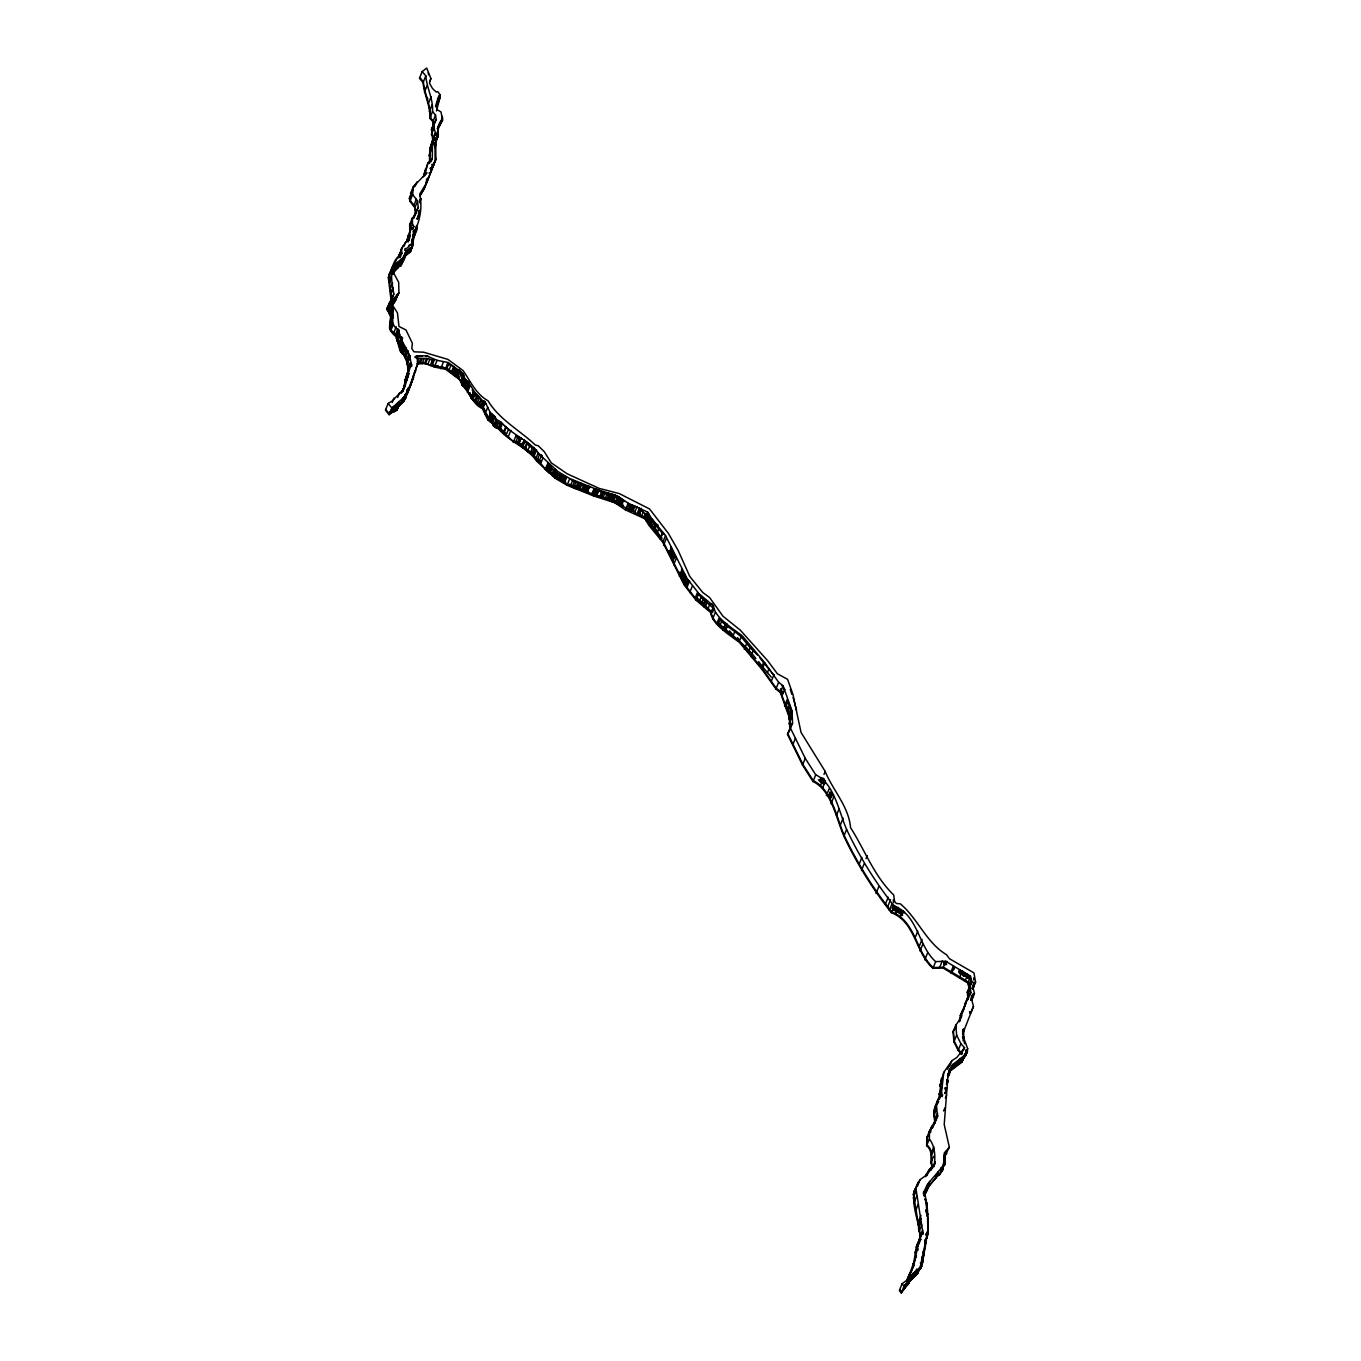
<?xml version="1.0" encoding="UTF-8"?>
<svg xmlns="http://www.w3.org/2000/svg" width="1361" height="1361" viewBox="0 0 1361 1361"><rect width="100%" height="100%" fill="white"/><g stroke="black" fill="none" stroke-linecap="round" stroke-linejoin="round"><path stroke-width="1.5" d="M927.079 1237.098L928.338 1233.151L927.93 1228.047L927.079 1238.102L925.888 1239.003L927.079 1237.098L926.671 1238.119M933.986 1166.717C935.466 1157.701 935.517 1146.796 929.359 1138.936L929.512 1130.991L937.729 1115.986C936.589 1109.096 934.837 1100.777 941.149 1095.673L943.785 1072.349L951.917 1060.661L956.834 1057.531L964.524 1047.681L960.9 1043.7L956.647 1035.126L955.796 1025.02C963.979 1015.663 963.554 1002.342 970.92 992.543L970.002 985.534L971.924 981.893L970.461 976.228L945.742 961.24L935.67 961.632C918.199 946.32 918.182 915.068 894.126 905.984C875.633 882.677 859.489 856.801 846.61 829.41C838.937 811.905 834.259 783.477 815.732 774.817L805.253 758.349L790.231 727.642L792.561 722.98L792.017 710.867L783.085 685.808L778.645 682.269L764.763 662.756L742.221 635.757L730.057 626.809C723.116 621.109 715.018 615.172 713.266 605.696L698.737 593.447L686.948 578.323L665.529 535.553L651.545 518.507L647.87 512.195L628.153 503.179L617.571 496.033L596.424 489.262L569.783 478.562L557.942 471.552L539.5 454.523C529.701 440.386 512.042 435.146 501.035 421.944L496.187 419.324L495.115 416.738L490.47 413.098L485.077 401.818C474.87 397.276 472.437 385.231 464.901 378.681L462.842 373.288L448.347 362.57L437.085 360.325L426.554 355.867L416.738 355.833L417.844 363.642L409.865 385.639M545.931 467.674L546.595 468.592L548.449 463.999L548.738 465.734L551.086 467.35L549.249 471.91L546.867 470.311L546.646 466.704L551.698 474.7L553.281 475.091L554.335 473.815L556.19 478.153L565.785 482.117M529.582 446.323L527.677 451.001L524.58 448.398L524.58 447.463L526.129 447.735L527.677 451.001L533.206 454.336L535.094 449.691L529.582 446.323L523.866 440.352M405.102 396.97L405.119 395.149M410.546 385.299L407.602 393.159L403.451 397.786L401.41 402.788L403.536 401.682L407.841 388.429L410.546 385.299L413.778 377.065M971.601 998.753L971.941 999.637L972.111 997.783L971.142 1000.216L972.486 994.704M411.72 245.712L412.91 242.751L412.978 234.33C419.886 222.728 422.71 207.127 419.681 194.164L426.742 182.493L436.013 159.152C435.231 145.712 436.149 130.639 442.223 118.594L441.032 111.959L437.613 109.952L436.779 107.927L436.745 103.538L440.113 94.777L437.749 91.612L436.252 92.072L432.56 88.584L429.413 83.072L430.893 78.513L426.708 68.05L422.182 71.589L419.443 78.309L423.084 82.579C423.969 94.811 430.654 105.716 429.821 118.254L432.832 121.792L433.427 126.386L431.454 129.431L432.696 139.809L429.753 149.489L429.43 163.456M916.31 1270.221L913.435 1273.42L914.201 1275.92L920.751 1268.282L913.367 1277.264L908.859 1280.701L909.012 1282.913C908.502 1275.682 910.679 1283.083 906.732 1284.393L905.865 1285.737L904.742 1285.328L917.79 1272.977M924.953 1247.663L922.418 1262.991L925.718 1242.287L925.463 1246.319M927.913 1222.995L927.964 1227.384L927.675 1213.706L927.062 1215.458L926.041 1209.521M967.093 1049.79L965.357 1056.102L963.333 1058.331L962.533 1056.544M967.518 1051.355L965.647 1055.66L967.518 1050.811M413.404 377.354L405.561 398.195L404.761 395.098L405.561 398.195L403.536 401.682M911.836 1278.251L911.189 1274.628C916.855 1276.023 908.927 1281.994 911.172 1276.091M647.224 511.753L651.562 520.838L658.826 529.021L657.142 533.172L654.913 528.425L654.301 529.531L653.28 528.408L653.297 527.013L662.092 538.241M915.902 1271.684L913.435 1273.42L913.367 1277.264L912.516 1273.675L913.52 1273.233M945.555 1153.294L943.922 1156.612L944.466 1165.339L942.629 1166.649L942.322 1170.562L939.362 1175.002L935.194 1176.942L939.685 1174.22L942.646 1169.745L942.986 1165.782L944.976 1163.587L944.296 1155.693L946.627 1150.896L945.555 1153.294L945.929 1152.376M931.911 1166.768C929.954 1159.538 933.612 1151.593 926.62 1145.656L926.79 1137.711L929.512 1130.991M429.753 149.489L435.435 133.089L434.057 128.019L434.193 122.711L436.149 119.666L435.554 115.073L432.543 111.534C433.376 98.996 426.708 88.091 425.823 75.859L422.182 71.589M963.758 1040.45L962.993 1034.836M407.943 362.162L407.143 358.572M923.49 1191.981L924.34 1196.047L929.325 1185.465L929.478 1181.416M924.612 1195.383L925.106 1192.814M963.775 1031.264L963.605 1037.677L967.705 1048.77L965.902 1053.227M428.987 173.17L430.365 172.66L432.9 164.137M408.47 367.419L408.844 369.767L408.283 364.969L409.083 368.848M430.688 168.713L432.628 167.08L435.112 160.547L434.976 142.752M399.011 401.716L399.471 404.217L397.616 406.327L394.571 406.786L392.546 411.771L392.495 410.767L393.805 411.583L394.996 410.58L395.83 408.487L396.731 410.256L390.301 412.57L389.841 411.583M927.964 1227.384L927.947 1223.743M944.041 1157.122L949.349 1147.272L944.211 1124.475L948.175 1073.693L952.717 1064.489L964.456 1055.592L967.705 1048.77M391.236 305.732L389.756 313.472L388.31 308.675L388.072 310.342L391.407 315.786L390.641 313.03L391.832 314.544M522.029 443.482L522.199 446.136L524.58 448.398L526.486 443.703M407.041 375.585L408.385 370.056L407.483 361.737L403.043 353.316L407.16 362.519L408.079 370.821L411.209 363.268M407.432 372.829L405.068 380.093C404.472 387.528 409.066 376.197 407.807 373.373L410.801 364.102C411.226 350.951 399.811 342.785 398.756 329.838C386.796 324.156 397.803 311.278 389.807 303.367L393.822 293.993C391.27 279.362 388.004 263.422 401.903 253.231L401.444 248.842L405.935 241.697L408.878 240.319L410.341 229.924L413.88 226.538L412.451 223.782L412.383 217.998L414.782 215.48L418.218 207.314L417.606 201.003L412.655 194.555L413.217 186.848L424.802 174.803L427.966 162.946L432.305 158.642L432.475 142.769M427.626 179.227L426.129 182.935L426.844 178.75M390.233 324.479L390.607 316.722L393.346 310.002M412.468 246.715L405.714 252.006L403.519 257.399L410.273 252.108C413.965 244.061 412.825 235.351 417.249 227.627L416.5 225.518M966.99 974.102L969.593 976.364L968.811 978.287L967.45 977.708L969.593 978.423M624.937 501.511L613.522 495.302L606.836 494.451L594.008 488.905L592.205 493.311L596.696 495.948L605.118 497.701L605.067 498.806L611.752 499.64L623.185 505.833M925.48 1199.364L927.453 1214.267L926.824 1203.294L925.14 1198.616L925.752 1201.423M904.436 1288.374L904.47 1285.839L904.436 1288.374L906.171 1284.257C909.029 1280.157 909.641 1282.572 908.467 1281.347M947.868 1081.876L946.678 1083.271L947.307 1080.192L946.899 1084.428L947.937 1080.617M418.933 210.581L418.559 212.945M949.349 1147.272L944.194 1153.141L945.061 1157.207L942.663 1166.428L927.351 1184.495L924.476 1190.756L927.351 1208.585L927.93 1230.582L920.206 1267.04L917.484 1273.76L908.587 1282.674M960.066 1058.399C958.637 1063.366 946.014 1068.861 949.859 1072.009L950.148 1069.1L962.431 1060.219L966.633 1053.108M962.431 1060.219L962.976 1058.858L950.335 1069.219L948.124 1075.802M516.21 436.354L517.588 437.664L515.666 442.393L520.378 443.703L514.288 441.083M411.754 243.908L411.856 242.428M617.282 497.837L615.529 502.175L617.962 497.871M966.412 1051.015L966.072 1054.486L965.749 1049.875M407.705 376.282L405.153 385.912L402.448 390.352L392.376 400.832L388.14 403.468L385.418 410.188L389.127 414.714L394.129 410.801M966.616 1051.815L964.303 1054.911M436.235 141.204L438.31 135.164L437.783 127.645M973.557 983.867C975.139 979.512 974.561 987.746 972.4 988.613L973.83 982.132M939.141 1099.586L941.37 1078.303M494.553 425.415L496.51 420.617L497.565 422.012L495.608 426.81L494.366 423.798L495.608 426.81L500.508 428.528L506.564 434.006L508.487 429.242M958.297 1062.499L952.411 1068.079L953.363 1066.054M945.776 964.473L946.644 962.329C942.952 961.461 943.905 964.626 944.347 964.609L946.644 964.507M911.207 1278.864L901.271 1292.95L899.349 1290.5L902.088 1283.763L906.851 1280.225L913.877 1265.288L918.998 1240.637L922.758 1231.841L915.868 1188.085L920.002 1179.732L925.225 1175.955L929.614 1169.167L935.194 1163.74M893.565 902.717L893.309 899.893M973.183 986.538L972.486 987.491L973.727 986.113M472.199 389.944L474.547 394.146L472.556 399.045L471.893 398.28L472.029 397.055L474.445 401.478L483.835 408.538L483.274 406.888M402.686 258.828L401.92 260.512L404.098 255.136L403.69 259.713L397.208 264.612L392.683 273.646C398.722 266.484 407.296 260.768 405.68 249.386L412.91 242.751M402.55 259.696L402.141 263.268L394.214 269.019M402.465 262.503L402.856 258.913M410.154 236.508L410.29 235.249M390.607 316.722L386.949 308.879L391.1 300.713L388.344 277.61L392.274 266.773M388.923 274.599L391.253 297.974M394.163 269.24L395.047 269.954L395.251 268.168L397.871 267.709L400.049 262.35M926.858 1206.884L926.824 1203.294M393.686 268.763L392.904 271.639M947.613 1077.078L950.063 1068.878M549.249 471.91L546.85 469.715L546.646 466.704M401.444 248.842L398.416 257.961L401.138 251.241M398.722 257.178L399.028 254.796M921.669 1264.93L921.431 1266.785L920.529 1262.702L921.431 1266.785L922.537 1262.685M402.72 354.081L400.015 350.611L396.034 336.558C389.45 331.88 386.966 324.956 392.955 317.759M390.097 324.752L389.978 328.733L396.34 335.793L401.393 351.665M913.809 1262.532L915.443 1252.035M972.298 995.572L972.996 993.87L973.506 996.099L970.801 1000.08M963.656 1029.954L962.618 1032.778L964.149 1029.341L962.516 1031.128M419.8 202.772L419.988 199.216M904.946 1286.774L905.167 1285.107L909.063 1282.794M948.957 1072.332L948.022 1075.275L948.923 1075.513L949.638 1073.421M431.641 147.345L432.237 145.423M616.261 501.341L618.047 503.247L619.799 498.909M410.273 252.108L413.046 244.112M917.841 1250.453L918.097 1248.854M963.333 1058.331L964.881 1055.081L965.357 1056.102L964.473 1055.983M417.453 219.053L419.92 210.087L418.439 213.745M436.235 104.048L438.344 96.971M454.336 368.168L452.294 373.203L453.536 371.859L453.111 374.309C460.188 375.126 467.265 398.075 469.222 384.874C464.884 378.069 459.082 372.744 453.655 366.721L451.614 371.757L453.111 374.309L455.152 369.29M438.922 95.593L440.113 97.822L435.52 106.753M960.577 1015.017L959.437 1021.703L961.836 1015.765M392.495 410.767L394.605 411.617L395.898 409.661L396.731 410.256L399.471 404.217M924.834 1193.495L927.198 1188.476M909.777 1278.149L910.407 1275.938L909.012 1281.569M945.861 1090.467L946.627 1087.813L945.078 1093.615L946.354 1089.242M410.341 229.924L406.65 241.475L409.372 234.755M406.956 240.693L408.895 234.33L407.602 236.644M928.168 1226.873L928.355 1229.527M437.068 105.409L439.841 96.784M916.582 1246.574L915.136 1252.8L917.858 1246.081M464.713 379.804L462.74 384.687L461.906 380.127L461.583 381.641L463.591 376.691M928.338 1136.605L929.495 1131.978M928.338 1233.151L927.351 1234.903M949.11 1074.697L947.596 1075.7M418.218 207.314L415.496 214.034L414.884 207.723L409.933 201.292L409.372 198.502L412.434 190.557M970.376 1011.631L969.73 1013.23L970.24 1011.716M915.085 1272.297L914.286 1275.733M571.212 479.684L584.873 486.421L583.069 490.862L581.708 490.113L582.287 488.667L585.247 492.121L588.496 491.729M962.703 1031.383L963.129 1029.597M962.788 1033.05L963.231 1031.264M917.484 1273.76L918.726 1269.167M394.843 268.304L392.768 273.17M962.873 1030.413L963.486 1028.899M404.455 385.095L402.737 391.849L405.153 385.912M408.13 391.236L411.362 383.002M943.258 1167.398L942.322 1170.562L942.646 1169.745M911.258 1270.442L908.536 1277.162L913.537 1263.161M908.093 1284.614L911.326 1275.955L920.206 1267.04M908.416 1282.657L907.6 1283.287M952.53 1066.786L952.088 1068.419L952.53 1066.786L957.736 1063.843L958.246 1061.546M965.408 975.786L963.401 975.752L963.452 974.714M423.662 175.603L427.966 162.946M423.441 176.794L425.568 168.9M945.317 1093.342L945.572 1092.407M434.516 139.792L434.805 138.771M404.932 397.956L405.425 396.187M917.025 1272.841L916.208 1270.476L916.361 1273.828M933.646 1124.645L934.99 1122.706C933.663 1115.544 932.353 1106.952 938.733 1101.627M926.058 1238.544L925.531 1242.729M928.304 1221.651L927.692 1223.522L927.726 1217.738M920.036 1238.561C919.815 1222.484 911.087 1206.544 914.456 1190.722M406.02 377.235L404.132 385.878L409.304 373.22M405.561 398.195L405.578 396.289M965.698 1002.342L963.163 1010.287L965.902 1003.567M411.056 383.785L415.105 370.362M971.924 981.893L969.202 988.613L967.722 982.948L943.003 967.96L932.931 968.351C915.477 953.04 915.443 921.788 891.404 912.704C872.894 889.413 856.75 863.52 843.888 836.13C836.198 818.624 831.537 790.197 813.01 781.537L802.514 765.069L787.492 734.362L789.839 729.7L789.295 717.587L780.346 692.545L775.923 688.989L762.041 669.493L739.482 642.477L727.318 633.528C720.394 627.829 712.279 621.892 710.544 612.433L696.015 600.167L684.226 585.06L662.79 542.273L648.806 525.227L645.148 518.915L625.431 509.899L614.832 502.753L593.702 495.982L567.061 485.282L555.203 478.272L536.761 461.243C526.962 447.106 509.32 441.866 498.296 428.664L493.465 426.044L492.376 423.458L487.748 419.817L482.338 408.538C472.131 403.996 469.715 391.968 462.179 385.418L460.12 380.008L445.625 369.29L434.363 367.045L423.832 362.587M424.819 175.705L425.261 174.378M917.433 1244.124L916.259 1247.357L922.758 1231.841M946.899 1084.428L947.069 1080.158M419.971 195.882L424.003 189.213L433.598 165.106M556.173 471.127L556.955 472.624L555.118 477.167L554.335 473.815C552.6 479.038 559.048 469.001 553.536 470.14L551.086 467.35M404.761 250.407L405.153 248.314M926.909 1189.174L929.597 1184.529M962.533 1034.156L973.472 1006.374L971.176 997.579L974.442 993.462L972.741 986.351L975.582 982.047L973.932 972.894L949.434 958.688L946.439 954.656C926.416 942.782 917.535 918.165 900.302 903.789L896.321 903.517L894.568 901.322L893.701 894.994C873.949 875.872 865.018 850.268 850.54 827.607C848.771 806.427 832.643 790.095 825.191 771.415L801.051 732.439L792.919 694.297L787.577 679.343L777.352 673.729L767.689 660.748L740.35 630.194L722.963 616.21L709.54 597.462L702.786 592.511L689.772 576.435L678.22 550.576L668.353 533.325L649.52 508.929L619.187 493.533L599.112 488.378L567.078 473.747L551.273 462.859L544.247 451.665L538.293 445.779L535.4 445.081C519.851 430.331 499.317 419.63 488.055 400.814C475.891 394.095 470.6 381.352 463.063 370.566L447.939 359.389L423.611 352.21L413.948 351.784L411.788 348.518L412.383 343.312L405.986 329.991L398.977 326.453L397.463 312.894L391.594 303.707L391.305 301.138L398.926 292.972L398.671 282.305L394.027 273.68L393.89 269.563L396.612 263.064L404.88 256.548M402.38 258.284L395.456 264.885L394.095 267.726M417.044 219.121L418.031 216.654M389.79 277.61L390.097 282.356M423.084 82.579L425.823 75.859M424.428 92.208L427.167 85.488M429.685 81.49L430.893 78.513M428.426 103.334L431.165 96.614M429.361 111.636L432.083 104.916M429.821 118.254L432.543 111.534M438.905 97.754L440.113 94.777M436.183 105.103L438.514 99.336M436.507 106.345L440.113 97.822M432.832 121.792L435.554 115.073M431.454 129.431L434.193 122.711M434.346 124.123L436.149 119.666M431.335 134.739L434.057 128.019M410.478 193.585L413.217 186.848M432.696 139.809L435.435 133.089M437.527 127.951L439.943 121.997M412.111 191.34L414.85 184.62M409.372 198.502L412.094 191.782M439.501 125.314L437.204 128.717M440.198 123.273L442.495 117.607L441.747 115.991M415.088 186.355L416.891 181.898M441.576 120.823L438.582 126.794L442.597 120.108L442.495 117.607M432.849 143.16L435.146 137.512M442.597 120.108L439.263 126.522M409.933 201.292L412.655 194.555M431.522 148.094L433.802 142.48M428.902 155.817L431.624 149.098M438.31 135.164L434.737 143.943L435.486 143.075M434.686 147.549L435.894 144.572M431.097 161.619L432.305 158.642M413.574 206.055L416.296 199.335M414.884 207.723L417.606 201.003M435.112 160.547L431.284 169.666L433.274 165.872M430.365 172.66L436.013 159.152M412.451 223.782L409.729 230.502L409.644 224.718L412.383 217.998M424.003 189.213L426.742 182.493M426.708 182.17L428.97 176.59L428.392 177.372M388.344 277.61L391.083 270.89M420.005 201.513L421.212 198.536M396.868 258.828L389.535 273.493M415.922 211.721L413.2 218.441L415.803 213.269L415.19 206.957L410.256 200.509L409.678 197.719M413.574 218.458L414.782 215.48M400.253 252.636L398.705 255.562M401.172 250.373L402.975 245.916M388.855 281.999L391.577 275.262M392.683 272.54L393.89 269.563M392.853 274.412L395.932 266.314M404.115 246.171L405.935 241.697M409.508 232.833L411.311 228.376M395.047 269.954L397.208 264.612M400.1 257.688L401.903 253.231M397.191 265.463L398.637 261.89M412.672 229.516L413.88 226.538M417.232 218.475L419.46 212.996M408.028 242.173L409.831 237.716M389.909 289.859L392.631 283.139M398.007 266.246L400.644 265.956L403.792 258.777M405.153 255.749L407.347 250.356M414.322 233.003L417.061 226.283M411.634 241.016L413.098 237.409M406.259 254.915L408.436 249.522M413.71 235.997L411.515 241.424L417.249 227.627M412.91 239.23L415.122 233.786M390.624 294.827L393.346 288.09M407.262 253.503L409.457 248.093M411.532 243.364L412.995 239.757M413.098 234.738L414.101 236.729L416.925 229.941M408.691 252.959L410.886 247.549M386.949 308.879L389.671 302.159M410.597 251.122L412.791 245.712M389.824 302.55L392.546 295.83M387.085 310.087L389.807 303.367M391.1 300.713L387.256 308.096L390.93 315.939L389.79 325.517M392.019 298.45L393.822 293.993M389.382 306.225L393.21 298.961M388.191 311.04L390.148 304.66L388.072 310.342L388.923 312.435L391.032 307.28L390.267 305.936M391.151 305.102L397.718 295.184L392.393 305.085L394.537 299.811M397.48 293.993L393.941 302.635L398.926 292.972M389.62 313.676L392.342 306.957M393.873 303.333L396.017 298.059M394.571 302.278L396.714 296.97M389.756 313.472L389.127 310.937L390.777 314.527L392.904 309.304L391.032 307.28M390.386 321.859L393.125 315.14M389.433 328.137L392.155 321.417M389.654 329.498L392.393 322.778M390.556 331.233L393.295 324.513M393.482 333.496L396.204 326.776M395.132 335.316L397.871 328.596M396.085 334.993L398.212 329.787L399.079 332.322M396.034 336.558L398.756 329.838M396.272 338.532L399.011 331.812M396.936 341.05L399.675 334.313M406.548 356.548L402.21 353.52L397.701 341.526L399.811 336.32L401.852 340.437M398.722 344.384L401.444 337.664M397.701 341.526L397.123 338.651L398.943 344.146L401.053 338.957M399.317 346.323L402.056 339.604M399.726 348.909L402.448 342.189M400.015 350.611L402.737 343.891M403.332 346.545L401.24 351.682L402.21 353.52L404.319 348.348L402.924 345.031M401.07 352.431L403.809 345.711M402.992 354.404L405.085 349.233L404.319 348.348M404.915 350.798L406.122 347.838M404.387 355.476L406.48 350.304L405.085 349.233M405.357 355.953L407.449 350.781L406.48 350.304M405.544 357.722L408.266 351.002M406.922 359.355L409.015 354.217L410.035 357.041M409.406 355.527L407.33 360.665L406.939 358.845M407.16 362.519L409.899 355.799M407.279 363.149L410.001 356.429M407.041 364.425L409.78 357.705M392.189 402.533L394.009 398.075M389.127 414.714L391.866 407.994L404.319 397.004L407.347 392.002M391.662 409.253L390.301 412.57L394.571 406.786M407.654 369.239L410.376 362.519M408.606 368.678L410.665 363.591L411.651 366.551M397.667 397.429L399.488 392.972M407.126 373.612L411.294 363.846L412.043 365.071M405.714 378.018L408.436 371.281M405.068 380.093L409.763 368.865M393.805 411.583L395.83 406.599M401.24 393.329L403.349 388.446M394.605 411.617L396.629 406.65M396.714 407.228L398.518 402.771M396.561 408.011L399.3 401.614M395.609 411.26L397.616 406.327M397.446 409.202L399.215 402.822M396.731 410.256L398.756 405.289M396.561 408.334L400.185 404.693L402.907 397.973M417.453 361.72L418.831 358.3L426.588 358.436L434.176 360.393L432.1 365.497L424.513 363.557L416.755 363.438M416.024 368.099L417.844 363.642M400.185 404.693L405.051 395.285M402.516 402.448L404.54 397.446M403.571 400.678L407.841 390.25M413.217 376.861L415.939 370.124M418.678 363.676L420.77 358.555M404.404 399.981L406.446 394.962M420.022 363.914L422.114 358.777M422.012 363.914L424.088 358.811M424.513 363.557L426.588 358.436M425.415 363.795L427.49 358.709M427.762 364.476L429.821 359.406M430.297 365.531L432.339 360.478M430.842 365.616L432.883 360.58M434.363 367.045L437.085 360.325M440.692 368.729L443.414 362.009M447.837 363.387L445.796 368.423L451.614 371.757L446.221 367.759L446.493 369.409L448.552 364.357L446.969 362.485M445.625 369.29L448.347 362.57M448.841 370.481L450.882 365.446L452.464 365.956M451.342 373.203L454.081 366.483M455.867 369.954L453.842 374.955L453.536 371.859M454.863 375.738L456.905 370.736M455.374 376.197L457.398 371.213M456.173 376.708L458.181 371.74M457.466 377.507L459.491 372.54M457.568 375.891L458.98 378.749L460.988 373.799M460.12 380.008L462.485 384.636C468.83 388.259 468.643 397.531 475.125 401.495L474.802 402.261M462.519 375.228L461.107 380.689L463.131 375.721M464.033 378.001L462.042 382.917L461.906 380.127M462.179 385.418L464.901 378.681M462.706 382.747L463.386 385.844L465.377 380.944M464.169 386.558L466.177 381.624M467.555 387.987L465.326 387.375L467.35 382.424M465.377 387.936L468.099 381.216M468.167 383.07L466.142 388.021L466.908 387.324L467.418 390.182M468.779 383.904L466.772 388.855L466.908 387.324L467.214 389.841L469.222 384.874M467.35 392.478L470.089 385.758M473.186 392.41L471.195 397.31L471.893 398.28L473.883 393.38M471.025 398.331L473.747 391.611M473.067 399.794L474.547 394.146M476.435 396.578L477.643 397.531L475.635 402.431L475.601 401.087L474.445 401.478L476.435 396.578L475.057 394.894M476.656 401.546L477.32 403.026L479.31 398.127L477.643 397.531M478.426 405.901L481.148 399.181M482.406 401.648L483.393 402.312L481.42 407.177L479.072 403.451L480.433 406.531L482.406 401.648L481.011 399.828L479.021 404.71L479.072 403.451L477.32 403.026M482.338 408.538L485.077 401.818M482.934 407.994L484.907 403.128L483.393 402.312M484.941 414.118L487.663 407.398M487.748 419.817L490.47 413.098M495.047 416.959L494.145 416.568L492.189 421.4L491.848 419.596L493.09 421.774L489.994 420.957L488.922 419.937L490.896 415.105L489.603 411.873M490.896 415.105L491.95 416.143L489.994 420.957L489.773 419.001M490.062 421.825L482.662 407.756L476.333 402.703M494.145 416.568L493.022 416.534L491.066 421.349L490.964 419.903L492.189 421.4M491.304 422.301L494.026 415.564M492.376 423.458L495.115 416.738M493.465 426.044L496.187 419.324M495.591 427.83L490.368 421.042M496.578 427.371L498.517 422.591L497.565 422.012M498.228 427.966L500.167 423.186L502.447 423.73M498.296 428.664L495.914 427.048M499.623 428.358L501.58 423.56M500.508 428.528L501.801 425.33M503.672 431.896L505.611 427.133L504.404 425.619M503.655 433.683L506.394 426.963M508.146 437.102L510.868 430.382M513.233 442.529L515.955 435.809M517.384 443.193L519.307 438.48L522.301 438.991M518.813 443.55L520.719 438.82M518.371 444.758L521.11 438.021M523.236 441.934L521.961 445.064L521.059 444.06M522.199 446.136L524.121 441.423M524.58 448.398L522.726 446.884L524.631 442.189M522.675 447.735L518.694 443.975L513.539 441.747L498.619 427.881M524.58 447.463L525.125 448.603L527.03 443.924M528.646 452.515L522.998 446.952M529.48 450.916L530.399 452.941L532.304 448.262M530.399 452.941L531.164 452.311L531.845 453.825L533.733 449.181M533.869 456.598L536.608 449.879M535.502 459.457L538.224 452.737M536.761 461.243L539.5 454.523M538.837 462.145L541.559 455.425M538.139 459.031L541.1 462.502L542.988 457.891L540.028 454.404M545.234 469.63L547.973 462.91M548.721 465.139L546.85 469.715L547.088 468.099L548.33 471.467L550.184 466.908M546.867 470.311L548.738 465.734M547.53 471.552L534.192 455.816L528.97 451.75M549.061 467.793L550.269 464.816M548.347 472.828L551.069 466.108M552.005 468.813L550.15 473.356L549.317 471.246M551.698 474.7L553.536 470.14M552.753 476.146L555.475 469.426M555.628 470.753L553.281 475.091M553.689 476.452L556.428 469.732M556.513 471.859L554.659 476.418L554.335 473.815M555.203 478.272L554.012 475.67L547.854 470.77M556.19 478.153L558.027 473.628L556.955 472.624M556.972 478.664L558.81 474.121L558.027 473.628M558.078 479.174L560.783 474.7L566.652 477.422L564.832 481.93M560.783 474.7L558.946 479.242L560.12 478.034M560.256 479.974L562.093 475.448M563.182 476.316L561.344 480.824L563.046 479.395L562.144 481.233L563.964 476.707M562.944 481.811L564.781 477.303M563.896 481.93L565.734 477.422M567.061 485.282L569.783 478.562M583.512 485.656L581.708 490.113L578.034 488.905L570.803 484.975L572.624 480.484M572.539 486.081L574.359 481.607M574.053 486.762L575.873 482.287M575.193 488.684L555.526 477.49M577.591 483.257L575.788 487.731L575.176 485.69M576.537 488.072L578.357 483.597M577.285 488.463L579.105 484.006M577.302 487.289L578.034 488.905L579.854 484.448M580.909 484.686L579.088 489.143L578.867 487.272L578.034 488.905M579.769 489.331L581.572 484.873M581.64 491.253L581.964 490.487C604.012 496.986 624.529 506.496 644.263 517.469L643.94 518.235M583.274 490.045L584.073 491.474L585.876 487.051L584.873 486.421M584.073 491.474L584.498 490.709L585.247 492.121L587.05 487.714L590.3 487.323M586.183 492.206L587.986 487.782M586.965 492.223L588.752 487.799M589.296 487.578L587.306 491.27M592.426 493.72L594.213 489.314M592.784 492.716L593.362 494.162L595.148 489.756M593.702 495.982L596.424 489.262M596.594 490.487L594.808 494.877L599.674 496.884L600.337 496.084L605.067 498.806L606.836 494.451M597.479 491.066L595.693 495.455L597.394 495.2M596.696 495.948L598.483 491.559M599.674 496.884L601.443 492.495M602.311 492.716L600.541 497.105L600.337 496.084L601.307 497.463L602.328 496.901M601.307 497.463L603.076 493.09M602.821 498.007L604.59 493.652M608.622 494.792L606.853 499.147L605.118 497.701M608.18 498.926L609.932 494.587M609.728 499.028L611.497 494.689M610.732 499.249L612.484 494.911M611.752 499.64L613.522 495.302M611.769 501.546L614.509 494.826M614.355 496.016L612.586 500.355L613.335 499.623L613.692 501.12L615.24 500.831M613.692 501.12L615.461 496.782M616.584 502.413L618.336 498.075M616.312 503.638L619.051 496.901M618.949 498.296L616.873 502.532M619.255 498.415L617.503 502.753L616.907 501.597M621.16 499.623L619 503.842L620.752 499.521M622.3 500.474L620.548 504.778L623.457 505.254M621.705 505.203L623.457 500.882M625.431 509.899L628.153 503.179M628.136 506.99L629.309 504.114L631.147 505.901L635.621 506.428M630.33 505.424L628.595 509.712L633.869 510.715M631.147 505.901L629.411 510.171L630.279 509.422L630.909 510.63L631.589 509.797L631.912 510.732L633.648 506.479M630.909 510.63L632.644 506.36M633.137 510.715L634.872 506.445M634.43 513.199L637.169 506.479M638.462 512.961L639.449 508.095L637.714 512.348L641.422 516.414L646.458 518.796L653.28 528.408L654.964 524.24M638.462 514.951L641.201 508.231M639.296 513.931L641.014 509.695L640.18 508.725M639.772 514.662L641.014 509.695M641.422 516.414L643.124 512.178L641.507 510.409M643.464 517.775L645.182 513.556L648.159 514.577L646.458 518.796L646.356 517.384L647.734 518.49M644.399 517.929L646.118 513.709M645.148 518.915L663.113 541.491L684.532 584.277L696.322 599.401L710.85 611.65C712.603 621.126 720.718 627.047 727.642 632.763L739.806 641.694L762.347 668.71L776.229 688.207L780.67 691.762L789.601 716.805L790.146 728.935L787.815 733.596L802.837 764.287L813.317 780.755C831.843 789.414 836.522 817.842 844.194 835.348C857.073 862.738 873.218 888.631 891.727 911.921C915.766 921.023 915.783 952.275 933.255 967.586L943.326 967.195L965.391 980.192L968.045 982.166L969.508 987.831L967.28 992.254L968.198 999.28L967.586 991.488M645.812 518.354L647.513 514.135M646.033 520.855L648.755 514.135M648.585 515.377L646.883 519.596L646.356 517.384M647.002 520.055L648.704 515.836M647.377 520.719L649.078 516.5M647.972 521.807L649.673 517.588M650.354 518.575L648.636 522.794L648.04 519.919M649.384 524.07L651.085 519.868M649.843 525.04L651.562 520.838M650.32 525.601L652.021 521.416M653.552 522.76L651.868 526.928L651.681 525.465L653.28 528.408M654.301 529.531L655.985 525.363M660.68 537.289L662.365 533.155L658.826 529.021M660.238 539.194L662.96 532.474M662.79 542.273L665.529 535.553M663.573 545.285L666.295 538.565M668.676 554.046L671.415 547.326M671.773 549.657L674.92 556.241L673.287 560.239L670.139 553.672L671.773 549.657L670.633 546.748M672.334 550.95L670.701 554.948L669.867 551.477M671.075 555.492L672.708 551.494M673.202 552.464L671.858 557.125L673.491 553.127M672.198 558.452L673.814 554.471M674.495 555.577L672.861 559.558L672.487 557.5M673.661 564.764L676.4 558.027M679.309 576.264L682.031 569.544M682.099 571.246L689.04 582.304L687.441 586.234L680.483 575.21L682.099 571.246L681.487 569.153M681.163 576.877L682.78 572.913M683.511 573.9L681.895 577.847L680.823 574.155M682.252 578.561L683.851 574.614M682.831 579.803L684.43 575.856M683.239 580.279L684.838 576.332M685.944 578.714L684.328 582.661L683.239 579.293M687.441 586.234L685.485 584.294L687.084 580.347M688.139 581.759L686.539 585.706L686.42 584.635M689.721 592.494L692.443 585.774M696.015 600.167L698.737 593.447M699.469 601.137L701.034 597.292L697.376 592.733L695.811 596.611L712.466 612.569L713.998 608.775L701.034 597.292M701.527 603.195L703.093 599.35M703.416 603.808L704.981 599.946M703.569 606.717L706.308 599.997M705.73 605.747L707.295 601.919M708.264 608.044L709.813 604.199M713.096 607.704L711.548 611.497L712.16 610.272M712.671 618.898L715.393 612.178M718.489 623.287L720.02 619.51L718.965 618.268L717.434 622.045C730.296 634.141 745.028 644.195 755.899 658.571M719.986 625.311L721.517 621.552L720.02 619.51M722.929 630.109L725.651 623.389M724.426 630.823L727.148 624.104M721.517 621.552L727.318 626.298L725.804 630.041L723.542 627.149M727.318 626.298L734.77 631.589L733.273 635.281L729.53 630.875M734.77 631.589L741.167 636.812L739.686 640.487L737.492 637.594M744.331 649.316L747.07 642.596M741.167 636.812L750.2 647.751L748.72 651.358L746.747 648.176M750.813 656.563L753.535 649.843M771.262 677.166L762.126 666.192L763.555 662.654L759.982 657.992M762.041 669.493L764.763 662.756M767.434 672.572L768.863 669.068M771.262 681.351L773.984 674.631M775.923 688.989L778.645 682.269M780.346 692.545L783.085 685.808M782.014 695.828L784.753 689.108M784.548 706.002L787.287 699.282M788.019 708.06L789.38 704.692L787.815 701.936L786.437 705.321L790.928 716.839M788.785 710.153L790.163 706.784L789.38 704.692M788.853 718.982L792.017 710.867M789.006 723.933L791.745 717.213M787.492 734.362L790.231 727.642M789.839 729.7L792.561 722.98M792.714 744.977L795.453 738.257M802.514 765.069L805.253 758.349M813.01 781.537L815.732 774.817M819.492 781.18L820.717 778.135L823.779 779.87C826.62 781.044 824.324 786.743 822.537 782.915L818.369 779.802M821.687 778.985L820.445 782.031L820.156 780.636L821.091 782.473L822.333 779.428M823.983 774.392L825.191 771.415M820.683 785.161L823.405 778.441M822.537 782.915L823.779 779.87M824.46 780.534L823.235 783.579L823.201 782.235L823.711 784.242L824.936 781.197M822.742 787.645L825.464 780.925M826.365 795.59L829.104 788.87M829.444 796.083L830.159 791.881L828.951 794.841C829.887 800.778 833.766 796.134 830.652 793.14M829.836 797.121L831.027 794.178M830.601 798.056L831.792 795.13M831.01 803.705L833.732 796.985M836.454 815.392L839.193 808.672M840.435 824.817L843.157 818.097M843.888 836.13L846.61 829.41M859.182 864.099L861.904 857.379M866.021 858.57L867.229 855.61M861.462 870.496L864.184 863.759M876.008 893.514L878.747 886.794M885.467 903.942L888.189 897.222M887.814 906.426L890.536 899.706M889.294 910.458L892.033 903.738M892.527 908.757L893.173 905.524L892.187 907.957L892.969 909.573L902.649 915.017M891.404 912.704L894.126 905.984M892.969 909.573L893.497 906.341M893.735 910.05L893.956 907.158M895.589 907.889L894.602 910.305L894.517 909.386L897.477 910.577L898.719 912.21L899.689 909.828L894.721 907.617M895.657 910.662L896.644 908.246M895.419 914.014L898.141 907.294M898.583 909.08L897.597 911.513L896.116 909.999M899.111 911.189L899.536 912.908L899.689 909.828M899.536 912.908L900.353 913.741L900.489 910.543M900.08 917.484L902.819 910.764M900.012 912.465L901.816 914.881L902.768 912.533L901.305 911.411M915.034 937.916L917.756 931.196M919.338 946.116L922.06 939.396M920.036 950.999L922.775 944.279M924.765 959.845L927.487 953.125M932.931 968.351L935.67 961.632M939.583 967.671L942.305 960.934M943.819 964.354L944.67 962.244M943.003 967.96L945.742 961.24M944.942 963.962L946.95 961.444M945.044 964.558L945.895 962.431M950.624 972.809L953.346 966.089M951.645 973.421L954.367 966.701M953.857 969.559L954.673 967.535M960.22 970.138L961.104 971.142L959.964 973.608L958.671 972.162L959.471 970.155L959.964 973.608L963.248 973.608M959.964 973.608L960.271 971.091M960.798 973.83L962.856 971.72L961.444 973.693M959.573 977.844L962.312 971.125M963.673 972.094L963.401 975.752L964.268 972.707M963.707 972.928L963.401 975.752M965.561 973.319L963.843 975.973L964.337 973.234M966.191 973.83L963.843 975.973M965.698 973.983L964.898 975.956L963.724 975.48M968.232 975.786L967.042 977.487L967.399 974.952M965.068 980.958L967.79 974.238M969.083 976.177L968.096 977.487M967.722 982.948L970.461 976.228M968.658 985.211L971.397 978.491M967.28 992.254L970.002 985.534M961.802 1054.401L958.178 1050.42L953.925 1041.863L953.074 1031.74L955.796 1025.02M967.501 996.014L970.223 989.277M962.993 1009.079L960.254 1015.799L963.486 1009.505M968.113 996.388L965.391 1003.125L968.505 998.498M973.608 984.377L974.357 982.523M973.642 985.092L974.408 983.254M969.117 997.018L970.92 992.543M972.4 988.613L974.391 985.16M972.86 988.767L975.582 982.047M953.925 1041.863L956.647 1035.126M972.162 997.188L973.115 994.721M971.142 1000.216L972.792 996.116M972.809 997.12L971.584 1000.029L974.442 993.462M943.785 1072.349L939.702 1086.265L942.424 1079.545M947.494 1069.355L948.702 1066.378M970.733 1013.094L973.472 1006.374M949.502 1066.616L951.917 1060.661M939.039 1094.244L941.761 1087.524M938.086 1099.212L935.364 1105.949L938.409 1102.41M949.263 1071.941L949.502 1073.029L949.944 1069.78M950.335 1069.219L949.093 1072.774M950.148 1069.1L949.808 1070.512L951.441 1066.973M958.178 1050.42L960.9 1043.7M963.724 1036.606L963.316 1041.029L963.928 1039.549M952.717 1064.489L949.995 1071.209L961.717 1062.312L965.306 1054.707M933.646 1112.022L936.368 1105.302M949.042 1073.88L950.386 1070.716M951.798 1067.653L950.914 1068.283M963.979 1037.32L963.367 1038.8L962.516 1036.997M941.88 1092.866L939.464 1098.82L939.362 1093.461M952.088 1068.419L953.329 1065.306M946.729 1083.39L947.919 1080.413M933.884 1115.68L936.606 1108.96M954.776 1064.268L954.231 1065.595L957.736 1063.843L956.307 1064.387L956.851 1063.043M942.05 1096.694L942.714 1094.788M955.694 1063.741L955.167 1065.068L957.736 1063.843M957.6 1062.38L957.038 1063.724L958.859 1060.423M931.894 1126.04L929.172 1132.76L930.839 1131.893M945.146 1088.188L945.946 1091.607L946.422 1090.399M934.803 1119.899L937.542 1113.179M945.657 1092.747L946.15 1091.539M961.189 1054.452L963.01 1049.994M929.852 1132.845L931.06 1129.885M963.316 1050.641L964.524 1047.681M932.353 1128.15L936.385 1117.925M934.99 1122.706L937.729 1115.986M959.471 1061.699L957.685 1062.89M945.402 1098.106L946.61 1095.129M958.842 1061.138L958.91 1063.06L958.297 1061.784L960.1 1061.733L960.662 1060.372M926.62 1145.656L929.359 1138.936M960.441 1058.909L961.785 1060.372L962.346 1059.011M961.717 1062.312L965.442 1053.703M964.217 1057.531L964.779 1056.153M965.357 1056.102L966.293 1053.856M943.598 1110.967L944.806 1107.99M918.199 1182.063L914.133 1191.504L915.783 1188.017M913.146 1194.805L915.868 1188.085M917.28 1186.469L920.002 1179.732M913.214 1197.969L915.936 1191.232M931.094 1153.55L933.816 1146.83M931.587 1155.251L934.327 1148.531M913.929 1202.971L916.668 1196.251M930.805 1163.094L933.544 1156.374M925.599 1176.636L926.807 1173.658M926.518 1175.717L928.338 1171.26M927.198 1175.104L929.614 1169.167M929.359 1171.821L931.179 1167.364M931.213 1170.12L933.034 1165.662M933.391 1166.343L935.194 1161.886M915.562 1210.95L918.284 1204.23M923.268 1193.733L924.476 1190.756M928.917 1182.828L926.195 1189.548L938.801 1174.56M929.24 1182.76L929.036 1186.18L929.325 1183.594M925.446 1192.627L926.024 1191.538M926.739 1190.229L926.331 1191.641M927.385 1188.357L927.828 1187.217M943.666 1156.425L945.487 1151.967M943.922 1156.612L944.755 1155.132M935.381 1178.779L938.103 1172.059M936.283 1176.84L936.98 1175.7M945.095 1155.506L945.912 1153.669M946.048 1152.886L946.422 1151.967M918.25 1222.127L920.989 1215.407M926.45 1202.069L926.586 1203.907M944.228 1158.109L944.602 1157.19M943.853 1160.167L945.061 1157.207M918.301 1225.121L921.023 1218.401M945.044 1159.215L944.687 1160.099L943.734 1156.238M944.551 1161.648L944.636 1164.455L944.976 1163.587M939.941 1173.148L942.986 1165.782M945.249 1160.082L944.891 1160.967L944.041 1157.53M943.343 1166.207L943.683 1165.356M944.483 1163.434L944.84 1162.549M918.403 1228.388L921.142 1221.668M942.05 1170.545L941.71 1171.362L941.012 1167.755M943.973 1165.901L944.33 1165.033M927.283 1214.897L926.739 1209.266M944.823 1164.489L944.466 1165.339L943.717 1161.665M926.143 1211.562L927.351 1208.585M926.943 1210.082L927.453 1214.267M918.998 1231.705L921.737 1224.985M927.607 1210.882L926.501 1209.861M920.002 1236.707L922.724 1229.987M919.849 1238.187L917.11 1244.907L919.015 1241.028M927.879 1219.082L928.1 1222.195M918.896 1244.107L919.611 1242.627M901.271 1292.95L904.01 1286.23L910.832 1277.877M916.531 1255.812L913.231 1263.944L914.133 1261.766M906.613 1281.211L909.675 1273.335M904.98 1287.727L904.742 1285.328M911.155 1272.008L913.877 1265.288M926.126 1235.039L927.93 1230.582M908.859 1280.208L909.726 1278.285L910.73 1279.153M909.999 1276.992L910.662 1279.306L910.356 1276.091L911.138 1279.034M926.212 1239.088L926.518 1240.143M928.117 1234.121L927.947 1231.773M924.629 1240.364L925.616 1243.393M923.166 1252.869L924.374 1249.891M923.251 1251.371L924.238 1254.961M918.522 1270.085L916.531 1269.132M922.86 1260.541L922.009 1256.866M918.709 1241.793L920.308 1235.924L913.452 1194.022M426.333 174.106L426.946 172.626M932.353 1127.759L935.313 1121.923L933.969 1111.239M391.287 304.626L392.58 301.581M973.693 979.971L973.864 977.725M948.022 1075.275L948.923 1075.513L948.379 1074.067M947.443 1081.4L946.644 1082.607M412.893 231.948L413.693 230.57M401.597 403.724L402.635 401.24M920.648 1268.554L921.55 1266.513M972.417 986.844L973.217 985.704M439.416 99.659L436.49 110.939M388.617 275.381L389.858 272.71M947.817 1075.037L948.532 1073.999M947.579 1075.956L950.301 1070.427L962.04 1061.529M911.462 1271.242L906.953 1280.055M919.968 1240.892L920.921 1239.105M919.815 1241.283L920.751 1239.514M671.024 554.352L669.952 551.783M904.759 1285.294L905.865 1285.737L906.766 1284.308M404.863 253.452L405.714 252.006M972.264 988.256L973.115 986.844M420.294 195.099L424.326 188.43M972.826 997.783L972.434 996.422L972.128 998.804M433.734 125.62L431.777 128.666L433.019 139.043L430.059 148.706L429.753 162.674M409.746 364.34L409.151 366.364M953.074 1031.74L956.409 1026.33M402.329 402.005L404.608 398.722M394.265 301.87L396.51 298.91M946.405 1084.479L947.409 1083.186M939.107 1173.777L926.501 1188.782M908.416 1283.831L901.594 1292.167L899.672 1289.718M944.364 1156.357L946.933 1153.226M437.766 137.444L436.252 139.094M409.644 224.718L412.06 222.2M436.32 135.743L437.544 131.813M396.885 407.551L401.903 402.941M900.353 913.741L901.816 914.881M415.309 229.277L414.339 230.009M525.125 448.603L526.129 447.735M585.247 492.121L586.132 491.389L584.498 490.709M394.435 410.018L389.45 413.948L385.724 409.406M593.362 494.162L594.213 493.499M928.661 1135.823L927.096 1136.928L926.943 1144.873C934.565 1151.304 929.546 1160.133 932.778 1167.823M531.845 453.825L532.797 453.145L531.164 452.311M411.294 244.436L408.912 245.269M966.055 1053.21L966.514 1051.202L966.956 1052.206M589.84 486.558L585.077 485.605M392.325 407.585L393.261 407.279M912.516 1273.675L913.435 1273.42M422.318 355.748L415.105 356.446M630.279 509.422L628.595 509.712L627.557 508.419M395.251 268.168L397.871 267.709M432.1 365.497L438.327 366.024M418.831 358.3L414.969 357.518M579.123 482.832L580.671 482.815M443.839 367.283L440.743 366.789M418.184 362.826L421.4 363.03M962.669 971.142L961.104 971.142M394.52 405.782L397.021 405.578L397.854 403.485M398.569 265.718L400.644 265.956L399.981 264.187M902.768 912.533L904.146 912.891M965.204 974.119L963.928 973.591M392.631 271.434L393.771 271.622M528.034 443.057L524.376 440.181M612.416 494.077L604.097 492.546L595.999 489.109M618.66 497.275L613.828 494.383M425.687 355.799L428.511 356.514M969.968 975.854L968.266 975.174L967.45 977.708M632.014 505.152L633.324 505.543M519.392 437.357L516.874 436.064M688.02 580.688L689.755 581.215M895.487 906.987L898.464 908.127M491.95 416.143L493.022 416.534M498.517 422.591L500.167 423.186M904.453 911.989L900.982 910.067M575.516 487.918L581.964 490.487M824.443 779.19L821.398 777.573M448.552 364.357L450.882 365.446M558.81 474.121L559.932 474.632M517.588 437.664L519.307 438.48M431.641 364.833L445.932 368.508L455.918 375.5M534.686 448.501L531.385 446.238M569.391 484.176L570.803 484.975M585.876 487.051L587.05 487.714M484.907 403.128L485.809 403.673M483.223 400.763L485.265 402.005M656.614 524.24L658.18 525.21M643.124 512.178L645.182 513.556M662.365 533.155L663.777 534.107M619.272 497.411L622.675 499.844M505.611 427.133L507.483 428.426M430.008 168.441L431.624 169.547L430.603 167.794M965.834 975.786L966.616 976.909M480.025 397.633L474.019 392.138M466.908 380.893L468.916 382.356M492.937 415.071L491.355 413.285M654.998 522.828L652.072 519.051M750.2 647.751L757.345 654.998M391.849 306.871L392.768 307.807M400.202 263.66L401.512 265.072L401.546 262.758M529.378 443.856L530.399 444.979M962.108 1053.618L958.484 1049.654L954.231 1041.08L953.38 1030.957M674.92 556.241L676.247 557.704M463.931 375.143L458.895 369.443M427.201 97.975L427.915 98.809M946.95 1082.641L946.967 1080.243M401.342 336.677L402.703 338.243M419.766 77.526L423.407 81.796C424.292 94.045 430.961 104.933 430.127 117.471L433.138 121.01L433.53 124.089M915 1272.518L916.276 1274.049L916.208 1270.476M763.555 662.654L773.95 675.226M388.14 403.468L391.866 407.994M902.088 1283.763L904.01 1286.23M758.536 661.565L762.126 666.192M486.098 413.268L486.779 414.152M463.795 384.312L462.961 383.207L463.386 385.844M541.1 454.693L542.307 456.309M406.82 390.046L407.977 391.968M711.633 603.433L713.708 606.462M959.08 1060.236L960.1 1061.733M399.76 264.629L400.644 265.956M780.448 688.768L783.273 693.106M781.843 685.332L784.668 689.687M431.777 164.426L432.832 166.161M894.483 905.456L895.181 906.681M969.525 1011.529L970.07 1012.482M619 503.842L618.03 502.09L618.047 503.247M488.922 419.937L487.272 415.105M523.424 446.629L522.454 444.877L522.726 446.884M494.315 424.241L495.608 426.81M481.42 407.177L480.178 404.608L480.433 406.531M831.486 792.765L832.217 794.314M793.123 697.632L796.542 710.17M684.311 573.661L686.182 577.676M960.9 1058.484L961.785 1060.372M949.417 1071.073L949.859 1072.009L949.536 1070.171L949.757 1071.226M906.103 1285.516L905.865 1285.737M540.436 460.937L541.1 462.502M415.803 226.964L416.092 228.138M670.139 553.672L668.983 550.831M469.375 392.768L471.195 397.31L469.902 392.597M426.112 95.304L426.571 96.614M943.836 963.146L944.347 964.609M685.485 584.294L683.715 579.752M946.797 1081.451L947.358 1083.118L946.814 1079.494M458.47 377.235L458.98 378.749M484.38 409.1L485.401 412.298M790.163 706.784L792.289 713.504M790.265 689.346L791.83 694.348M973.234 985.67L973.642 986.997M388.089 309.747L388.923 312.435L388.31 308.675M942.612 1167.245L942.918 1168.248M401.189 350.168L402.21 353.52L401.563 349.488M396.953 337.562L398.943 344.146L397.769 338.174M964.286 1042.39L964.694 1043.768M680.483 575.21L679.666 572.147M464.884 385.844L465.326 387.375M470.872 394.707L471.893 398.28M946.661 1080.498L947.358 1083.118L946.661 1079.8M473.917 399.488L474.445 401.478M472.029 397.055L472.556 399.045M398.875 342.07L401.24 351.682L400.678 348.484M397.531 338.379L398.943 344.146M398.858 341.934L399.743 345.643L399.079 342.649M943.666 1160.389L944.636 1164.455M428.154 72.779L428.63 74.804M408.249 366.007L408.895 368.967L408.283 364.969L408.895 368.61M395.319 299.301L395.558 300.475M926.058 1233.508L926.892 1237.54M414.101 236.729L414.442 232.425M484.822 410.546L485.009 411.413M408.283 364.969L408.929 368.304M924.731 1240.109L925.446 1243.818M397.174 407.841L396.919 405.918M656.478 529.378L657.142 533.172M926.143 1210.184L927.164 1216.275M945.266 1087.524L945.946 1091.607M921.958 1258.125L922.588 1261.902M923.592 1251.422L924.085 1255.318M430.654 116.28L430.808 117.437M424.785 87.87L424.989 89.588M898.549 910.713L898.719 912.21M924 1192.202L924.34 1196.047M390.641 313.03L390.777 314.527M790.418 710.816L790.758 714.831M965.664 1054.214L965.732 1055.234M391.27 289.944L391.305 290.897M923.183 1233.015L923.2 1234.342M409.967 223.953L410.035 229.72M821.091 781.333L821.091 782.473"/></g></svg>
